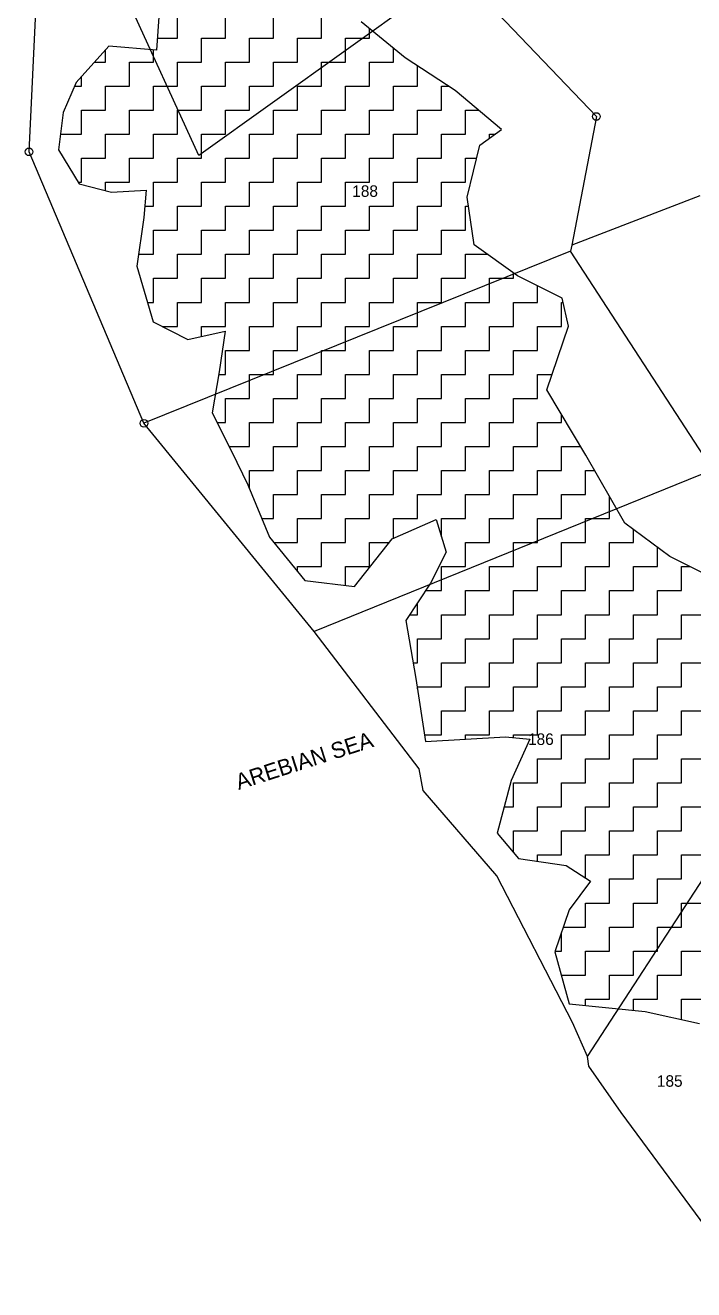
# Model space of a CAD drawing. Header units: metres. Extents: x 317022 to 318987, y 1871527 to 1873424.
# Drawn here: x 317095 to 317314, y 1871677.8 to 1872091.6 of the extents above; entities that cross this region are included whole.
import ezdxf

# ---------------------------------------------------------------- set-up
doc = ezdxf.new("R2010")
doc.units = ezdxf.units.M
for name, color, linetype in [('POLY_HATCH', 12, 'Continuous'), ('POLY_PARCEL', 6, 'Continuous'), ('TEXT_MAPOUT', 7, 'Continuous'), ('TEXT_PARCEL', 7, 'Continuous'), ('V_BOUND_LINE', 7, 'Continuous')]:
    doc.layers.add(name, color=color, linetype=linetype)
doc.styles.add('TEXT_MAP', font='')
doc.styles.get('TEXT_MAP').set_extended_font_data('Kruti Dev 050')

msp = doc.modelspace()

# ---------------------------------------------------------------- linework, layer by layer
for centre in [(317282.17, 1872061.79), (317096.29, 1872050.23), (317133.93, 1871961.36)]:
    msp.add_circle(centre, 1.25)
at = {"layer": 'POLY_HATCH'}
for p, q in [((317139.33, 1872102.17), (317138.02, 1872083.45)), ((317219.53, 1872080.95), (317205.09, 1872092.75)), ((317122.38, 1872084.76), (317111.76, 1872072.94)), ((317138.02, 1872083.45), (317122.38, 1872084.76)), ((317235.87, 1872070.33), (317219.53, 1872080.95)), ((317111.76, 1872072.94), (317107.5, 1872063.12)), ((317251.03, 1872057.57), (317235.87, 1872070.33)), ((317107.5, 1872063.12), (317105.92, 1872050.89)), ((317243.99, 1872052.44), (317251.03, 1872057.57)), ((317105.92, 1872050.89), (317112.72, 1872039.8)), ((317239.81, 1872035.39), (317243.99, 1872052.44)), ((317112.72, 1872039.8), (317123.34, 1872037.06)), ((317123.34, 1872037.06), (317134.68, 1872037.66)), ((317134.68, 1872037.66), (317133.84, 1872028.71)), ((317242.08, 1872019.77), (317239.81, 1872035.39)), ((317133.84, 1872028.71), (317131.57, 1872012.85)), ((317256.28, 1872009.63), (317242.08, 1872019.77)), ((317131.57, 1872012.85), (317136.94, 1871994.6)), ((317270.96, 1872002.36), (317256.28, 1872009.63)), ((317272.99, 1871993.17), (317270.96, 1872002.36)), ((317136.94, 1871994.6), (317148.28, 1871988.76)), ((317265.95, 1871972.3), (317272.99, 1871993.17)), ((317148.28, 1871988.76), (317160.57, 1871991.5)), ((317160.57, 1871991.5), (317158.54, 1871978.26)), ((317158.54, 1871978.26), (317156.28, 1871964.79)), ((317278.72, 1871950.95), (317265.95, 1871972.3)), ((317156.28, 1871964.79), (317162.6, 1871952.27)), ((317162.6, 1871952.27), (317167.97, 1871941.18)), ((317291.49, 1871928.65), (317278.72, 1871950.95)), ((317167.97, 1871941.18), (317175.01, 1871924.12)), ((317215.23, 1871923.52), (317229.67, 1871929.85)), ((317229.67, 1871929.85), (317232.89, 1871919.23)), ((317306.16, 1871917.8), (317291.49, 1871928.65)), ((317175.01, 1871924.12), (317186.59, 1871909.93)), ((317202.94, 1871907.9), (317215.23, 1871923.52)), ((317232.89, 1871919.23), (317227.76, 1871909.09)), ((317321.32, 1871910.29), (317306.16, 1871917.8)), ((317186.59, 1871909.93), (317202.94, 1871907.9)), ((317227.76, 1871909.09), (317219.76, 1871896.81)), ((317219.76, 1871896.81), (317222.99, 1871877.85)), ((317222.99, 1871877.85), (317226.21, 1871857.22)), ((317226.21, 1871857.22), (317252.34, 1871858.77)), ((317252.34, 1871858.77), (317260.34, 1871857.93)), ((317260.34, 1871857.93), (317254.25, 1871844.46)), ((317254.25, 1871844.46), (317249.6, 1871827.16)), ((317249.6, 1871827.16), (317256.64, 1871818.93)), ((317256.64, 1871818.93), (317272.27, 1871816.67)), ((317272.27, 1871816.67), (317280.27, 1871811.54)), ((317280.27, 1871811.54), (317273.23, 1871802.12)), ((317273.23, 1871802.12), (317268.57, 1871788.4)), ((317268.57, 1871788.4), (317273.23, 1871771.35)), ((317273.23, 1871771.35), (317298.17, 1871768.85)), ((317298.17, 1871768.85), (317315.95, 1871764.91))]:
    msp.add_line(p, q, dxfattribs=at)
at = {"layer": 'POLY_HATCH', "linetype": 'Continuous'}
for p, q in [((317144.87, 1872087.47), (317144.87, 1872095.33)), ((317160.6, 1872087.47), (317160.6, 1872095.33)), ((317176.33, 1872087.47), (317176.33, 1872095.33)), ((317192.06, 1872087.47), (317192.06, 1872095.33)), ((317138.3, 1872087.47), (317144.87, 1872087.47)), ((317152.74, 1872087.47), (317160.6, 1872087.47)), ((317152.74, 1872079.61), (317152.74, 1872087.47)), ((317168.47, 1872087.47), (317176.33, 1872087.47)), ((317168.47, 1872079.61), (317168.47, 1872087.47)), ((317184.2, 1872087.47), (317192.06, 1872087.47)), ((317184.2, 1872079.61), (317184.2, 1872087.47)), ((317199.93, 1872087.47), (317207.79, 1872087.47)), ((317199.93, 1872079.61), (317199.93, 1872087.47)), ((317207.79, 1872087.47), (317207.79, 1872090.54)), ((317121.28, 1872079.61), (317121.28, 1872083.53)), ((317137.01, 1872079.61), (317137.01, 1872083.54)), ((317215.65, 1872079.61), (317215.65, 1872084.11)), ((317117.75, 1872079.61), (317121.28, 1872079.61)), ((317129.14, 1872079.61), (317137.01, 1872079.61)), ((317129.14, 1872071.74), (317129.14, 1872079.61)), ((317144.87, 1872079.61), (317152.74, 1872079.61)), ((317144.87, 1872071.74), (317144.87, 1872079.61)), ((317160.6, 1872079.61), (317168.47, 1872079.61)), ((317160.6, 1872071.74), (317160.6, 1872079.61)), ((317176.33, 1872079.61), (317184.2, 1872079.61)), ((317176.33, 1872071.74), (317176.33, 1872079.61)), ((317192.06, 1872079.61), (317199.93, 1872079.61)), ((317192.06, 1872071.74), (317192.06, 1872079.61)), ((317207.79, 1872079.61), (317215.65, 1872079.61)), ((317207.79, 1872071.74), (317207.79, 1872079.61)), ((317113.42, 1872071.74), (317113.42, 1872074.78)), ((317223.52, 1872071.74), (317223.52, 1872078.35)), ((317111.24, 1872071.74), (317113.42, 1872071.74)), ((317121.28, 1872071.74), (317129.14, 1872071.74)), ((317121.28, 1872063.88), (317121.28, 1872071.74)), ((317137.01, 1872071.74), (317144.87, 1872071.74)), ((317137.01, 1872063.88), (317137.01, 1872071.74)), ((317152.74, 1872071.74), (317160.6, 1872071.74)), ((317152.74, 1872063.88), (317152.74, 1872071.74)), ((317168.47, 1872071.74), (317176.33, 1872071.74)), ((317168.47, 1872063.88), (317168.47, 1872071.74)), ((317184.2, 1872071.74), (317192.06, 1872071.74)), ((317184.2, 1872063.88), (317184.2, 1872071.74)), ((317199.93, 1872071.74), (317207.79, 1872071.74)), ((317199.93, 1872063.88), (317199.93, 1872071.74)), ((317215.65, 1872071.74), (317223.52, 1872071.74)), ((317215.65, 1872063.88), (317215.65, 1872071.74)), ((317231.38, 1872071.74), (317233.7, 1872071.74)), ((317231.38, 1872063.88), (317231.38, 1872071.74)), ((317113.42, 1872063.88), (317121.28, 1872063.88)), ((317113.42, 1872056.01), (317113.42, 1872063.88)), ((317129.14, 1872063.88), (317137.01, 1872063.88)), ((317129.14, 1872056.01), (317129.14, 1872063.88)), ((317144.87, 1872063.88), (317152.74, 1872063.88)), ((317144.87, 1872056.01), (317144.87, 1872063.88)), ((317160.6, 1872063.88), (317168.47, 1872063.88)), ((317160.6, 1872056.01), (317160.6, 1872063.88)), ((317176.33, 1872063.88), (317184.2, 1872063.88)), ((317176.33, 1872056.01), (317176.33, 1872063.88)), ((317192.06, 1872063.88), (317199.93, 1872063.88)), ((317192.06, 1872056.01), (317192.06, 1872063.88)), ((317207.79, 1872063.88), (317215.65, 1872063.88)), ((317207.79, 1872056.01), (317207.79, 1872063.88)), ((317223.52, 1872063.88), (317231.38, 1872063.88)), ((317223.52, 1872056.01), (317223.52, 1872063.88)), ((317239.25, 1872063.88), (317243.54, 1872063.88)), ((317239.25, 1872056.01), (317239.25, 1872063.88)), ((317106.58, 1872056.01), (317113.42, 1872056.01)), ((317121.28, 1872056.01), (317129.14, 1872056.01)), ((317121.28, 1872048.15), (317121.28, 1872056.01)), ((317137.01, 1872056.01), (317144.87, 1872056.01)), ((317137.01, 1872048.15), (317137.01, 1872056.01)), ((317152.74, 1872056.01), (317160.6, 1872056.01)), ((317152.74, 1872048.15), (317152.74, 1872056.01)), ((317168.47, 1872056.01), (317176.33, 1872056.01)), ((317168.47, 1872048.15), (317168.47, 1872056.01)), ((317184.2, 1872056.01), (317192.06, 1872056.01)), ((317184.2, 1872048.15), (317184.2, 1872056.01)), ((317199.93, 1872056.01), (317207.79, 1872056.01)), ((317199.93, 1872048.15), (317199.93, 1872056.01)), ((317215.65, 1872056.01), (317223.52, 1872056.01)), ((317215.65, 1872048.15), (317215.65, 1872056.01)), ((317231.38, 1872056.01), (317239.25, 1872056.01)), ((317231.38, 1872048.15), (317231.38, 1872056.01)), ((317247.11, 1872056.01), (317248.89, 1872056.01)), ((317247.11, 1872054.72), (317247.11, 1872056.01)), ((317113.42, 1872048.15), (317121.28, 1872048.15)), ((317113.42, 1872040.28), (317113.42, 1872048.15)), ((317129.14, 1872048.15), (317137.01, 1872048.15)), ((317129.14, 1872040.28), (317129.14, 1872048.15)), ((317144.87, 1872048.15), (317152.74, 1872048.15)), ((317144.87, 1872040.28), (317144.87, 1872048.15)), ((317160.6, 1872048.15), (317168.47, 1872048.15)), ((317160.6, 1872040.28), (317160.6, 1872048.15)), ((317176.33, 1872048.15), (317184.2, 1872048.15)), ((317176.33, 1872040.28), (317176.33, 1872048.15)), ((317192.06, 1872048.15), (317199.93, 1872048.15)), ((317192.06, 1872040.28), (317192.06, 1872048.15)), ((317207.79, 1872048.15), (317215.65, 1872048.15)), ((317207.79, 1872040.28), (317207.79, 1872048.15)), ((317223.52, 1872048.15), (317231.38, 1872048.15)), ((317223.52, 1872040.28), (317223.52, 1872048.15)), ((317239.25, 1872048.15), (317242.94, 1872048.15)), ((317239.25, 1872040.28), (317239.25, 1872048.15)), ((317112.42, 1872040.28), (317113.42, 1872040.28)), ((317121.28, 1872040.28), (317129.14, 1872040.28)), ((317121.28, 1872037.59), (317121.28, 1872040.28)), ((317137.01, 1872040.28), (317144.87, 1872040.28)), ((317137.01, 1872032.42), (317137.01, 1872040.28)), ((317152.74, 1872040.28), (317160.6, 1872040.28)), ((317152.74, 1872032.42), (317152.74, 1872040.28)), ((317168.47, 1872040.28), (317176.33, 1872040.28)), ((317168.47, 1872032.42), (317168.47, 1872040.28)), ((317184.2, 1872040.28), (317192.06, 1872040.28)), ((317184.2, 1872032.42), (317184.2, 1872040.28)), ((317199.93, 1872040.28), (317207.79, 1872040.28)), ((317199.93, 1872032.42), (317199.93, 1872040.28)), ((317215.65, 1872040.28), (317223.52, 1872040.28)), ((317215.65, 1872032.42), (317215.65, 1872040.28)), ((317231.38, 1872040.28), (317239.25, 1872040.28)), ((317231.38, 1872032.42), (317231.38, 1872040.28)), ((317134.19, 1872032.42), (317137.01, 1872032.42)), ((317144.87, 1872032.42), (317152.74, 1872032.42)), ((317144.87, 1872024.55), (317144.87, 1872032.42)), ((317160.6, 1872032.42), (317168.47, 1872032.42)), ((317160.6, 1872024.55), (317160.6, 1872032.42)), ((317176.33, 1872032.42), (317184.2, 1872032.42)), ((317176.33, 1872024.55), (317176.33, 1872032.42)), ((317192.06, 1872032.42), (317199.93, 1872032.42)), ((317192.06, 1872024.55), (317192.06, 1872032.42)), ((317207.79, 1872032.42), (317215.65, 1872032.42)), ((317207.79, 1872024.55), (317207.79, 1872032.42)), ((317223.52, 1872032.42), (317231.38, 1872032.42)), ((317223.52, 1872024.55), (317223.52, 1872032.42)), ((317239.25, 1872032.42), (317240.24, 1872032.42)), ((317239.25, 1872024.55), (317239.25, 1872032.42)), ((317137.01, 1872024.55), (317144.87, 1872024.55)), ((317137.01, 1872016.69), (317137.01, 1872024.55)), ((317152.74, 1872024.55), (317160.6, 1872024.55)), ((317152.74, 1872016.69), (317152.74, 1872024.55)), ((317168.47, 1872024.55), (317176.33, 1872024.55)), ((317168.47, 1872016.69), (317168.47, 1872024.55)), ((317184.2, 1872024.55), (317192.06, 1872024.55)), ((317184.2, 1872016.69), (317184.2, 1872024.55)), ((317199.93, 1872024.55), (317207.79, 1872024.55)), ((317199.93, 1872016.69), (317199.93, 1872024.55)), ((317215.65, 1872024.55), (317223.52, 1872024.55)), ((317215.65, 1872016.69), (317215.65, 1872024.55)), ((317231.38, 1872024.55), (317239.25, 1872024.55)), ((317231.38, 1872016.69), (317231.38, 1872024.55)), ((317132.12, 1872016.69), (317137.01, 1872016.69)), ((317144.87, 1872016.69), (317152.74, 1872016.69)), ((317144.87, 1872008.83), (317144.87, 1872016.69)), ((317160.6, 1872016.69), (317168.47, 1872016.69)), ((317160.6, 1872008.83), (317160.6, 1872016.69)), ((317176.33, 1872016.69), (317184.2, 1872016.69)), ((317176.33, 1872008.83), (317176.33, 1872016.69)), ((317192.06, 1872016.69), (317199.93, 1872016.69)), ((317192.06, 1872008.83), (317192.06, 1872016.69)), ((317207.79, 1872016.69), (317215.65, 1872016.69)), ((317207.79, 1872008.83), (317207.79, 1872016.69)), ((317223.52, 1872016.69), (317231.38, 1872016.69)), ((317223.52, 1872008.83), (317223.52, 1872016.69)), ((317239.25, 1872016.69), (317246.39, 1872016.69)), ((317239.25, 1872008.83), (317239.25, 1872016.69)), ((317137.01, 1872008.83), (317144.87, 1872008.83)), ((317137.01, 1872000.96), (317137.01, 1872008.83)), ((317152.74, 1872008.83), (317160.6, 1872008.83)), ((317152.74, 1872000.96), (317152.74, 1872008.83)), ((317168.47, 1872008.83), (317176.33, 1872008.83)), ((317168.47, 1872000.96), (317168.47, 1872008.83)), ((317184.2, 1872008.83), (317192.06, 1872008.83)), ((317184.2, 1872000.96), (317184.2, 1872008.83)), ((317199.93, 1872008.83), (317207.79, 1872008.83)), ((317199.93, 1872000.96), (317199.93, 1872008.83)), ((317215.65, 1872008.83), (317223.52, 1872008.83)), ((317215.65, 1872000.96), (317215.65, 1872008.83)), ((317231.38, 1872008.83), (317239.25, 1872008.83)), ((317231.38, 1872000.96), (317231.38, 1872008.83)), ((317247.11, 1872008.83), (317254.98, 1872008.83)), ((317247.11, 1872000.96), (317247.11, 1872008.83)), ((317254.98, 1872008.83), (317254.98, 1872010.56)), ((317262.84, 1872000.96), (317262.84, 1872006.38)), ((317135.07, 1872000.96), (317137.01, 1872000.96)), ((317144.87, 1872000.96), (317152.74, 1872000.96)), ((317144.87, 1871993.1), (317144.87, 1872000.96)), ((317160.6, 1872000.96), (317168.47, 1872000.96)), ((317160.6, 1871993.1), (317160.6, 1872000.96)), ((317176.33, 1872000.96), (317184.2, 1872000.96)), ((317176.33, 1871993.1), (317176.33, 1872000.96)), ((317192.06, 1872000.96), (317199.93, 1872000.96)), ((317192.06, 1871993.1), (317192.06, 1872000.96)), ((317207.79, 1872000.96), (317215.65, 1872000.96)), ((317207.79, 1871993.1), (317207.79, 1872000.96)), ((317223.52, 1872000.96), (317231.38, 1872000.96)), ((317223.52, 1871993.1), (317223.52, 1872000.96)), ((317239.25, 1872000.96), (317247.11, 1872000.96)), ((317239.25, 1871993.1), (317239.25, 1872000.96)), ((317254.98, 1872000.96), (317262.84, 1872000.96)), ((317254.98, 1871993.1), (317254.98, 1872000.96)), ((317270.71, 1872000.96), (317271.27, 1872000.96)), ((317270.71, 1871993.1), (317270.71, 1872000.96)), ((317139.87, 1871993.1), (317144.87, 1871993.1)), ((317152.74, 1871993.1), (317160.6, 1871993.1)), ((317152.74, 1871989.75), (317152.74, 1871993.1)), ((317168.47, 1871993.1), (317176.33, 1871993.1)), ((317168.47, 1871985.23), (317168.47, 1871993.1)), ((317184.2, 1871993.1), (317192.06, 1871993.1)), ((317184.2, 1871985.23), (317184.2, 1871993.1)), ((317199.93, 1871993.1), (317207.79, 1871993.1)), ((317199.93, 1871985.23), (317199.93, 1871993.1)), ((317215.65, 1871993.1), (317223.52, 1871993.1)), ((317215.65, 1871985.23), (317215.65, 1871993.1)), ((317231.38, 1871993.1), (317239.25, 1871993.1)), ((317231.38, 1871985.23), (317231.38, 1871993.1)), ((317247.11, 1871993.1), (317254.98, 1871993.1)), ((317247.11, 1871985.23), (317247.11, 1871993.1)), ((317262.84, 1871993.1), (317270.71, 1871993.1)), ((317262.84, 1871985.23), (317262.84, 1871993.1)), ((317160.6, 1871985.23), (317168.47, 1871985.23)), ((317160.6, 1871977.37), (317160.6, 1871985.23)), ((317176.33, 1871985.23), (317184.2, 1871985.23)), ((317176.33, 1871977.37), (317176.33, 1871985.23)), ((317192.06, 1871985.23), (317199.93, 1871985.23)), ((317192.06, 1871977.37), (317192.06, 1871985.23)), ((317207.79, 1871985.23), (317215.65, 1871985.23)), ((317207.79, 1871977.37), (317207.79, 1871985.23)), ((317223.52, 1871985.23), (317231.38, 1871985.23)), ((317223.52, 1871977.37), (317223.52, 1871985.23)), ((317239.25, 1871985.23), (317247.11, 1871985.23)), ((317239.25, 1871977.37), (317239.25, 1871985.23)), ((317254.98, 1871985.23), (317262.84, 1871985.23)), ((317254.98, 1871977.37), (317254.98, 1871985.23)), ((317158.39, 1871977.37), (317160.6, 1871977.37)), ((317168.47, 1871977.37), (317176.33, 1871977.37)), ((317168.47, 1871969.5), (317168.47, 1871977.37)), ((317184.2, 1871977.37), (317192.06, 1871977.37)), ((317184.2, 1871969.5), (317184.2, 1871977.37)), ((317199.93, 1871977.37), (317207.79, 1871977.37)), ((317199.93, 1871969.5), (317199.93, 1871977.37)), ((317215.65, 1871977.37), (317223.52, 1871977.37)), ((317215.65, 1871969.5), (317215.65, 1871977.37)), ((317231.38, 1871977.37), (317239.25, 1871977.37)), ((317231.38, 1871969.5), (317231.38, 1871977.37)), ((317247.11, 1871977.37), (317254.98, 1871977.37)), ((317247.11, 1871969.5), (317247.11, 1871977.37)), ((317262.84, 1871977.37), (317267.66, 1871977.37)), ((317262.84, 1871969.5), (317262.84, 1871977.37)), ((317160.6, 1871969.5), (317168.47, 1871969.5)), ((317160.6, 1871961.64), (317160.6, 1871969.5)), ((317176.33, 1871969.5), (317184.2, 1871969.5)), ((317176.33, 1871961.64), (317176.33, 1871969.5)), ((317192.06, 1871969.5), (317199.93, 1871969.5)), ((317192.06, 1871961.64), (317192.06, 1871969.5)), ((317207.79, 1871969.5), (317215.65, 1871969.5)), ((317207.79, 1871961.64), (317207.79, 1871969.5)), ((317223.52, 1871969.5), (317231.38, 1871969.5)), ((317223.52, 1871961.64), (317223.52, 1871969.5)), ((317239.25, 1871969.5), (317247.11, 1871969.5)), ((317239.25, 1871961.64), (317239.25, 1871969.5)), ((317254.98, 1871969.5), (317262.84, 1871969.5)), ((317254.98, 1871961.64), (317254.98, 1871969.5)), ((317270.71, 1871961.64), (317270.71, 1871964.35)), ((317157.87, 1871961.64), (317160.6, 1871961.64)), ((317168.47, 1871961.64), (317176.33, 1871961.64)), ((317168.47, 1871953.77), (317168.47, 1871961.64)), ((317184.2, 1871961.64), (317192.06, 1871961.64)), ((317184.2, 1871953.77), (317184.2, 1871961.64)), ((317199.93, 1871961.64), (317207.79, 1871961.64)), ((317199.93, 1871953.77), (317199.93, 1871961.64)), ((317215.65, 1871961.64), (317223.52, 1871961.64)), ((317215.65, 1871953.77), (317215.65, 1871961.64)), ((317231.38, 1871961.64), (317239.25, 1871961.64)), ((317231.38, 1871953.77), (317231.38, 1871961.64)), ((317247.11, 1871961.64), (317254.98, 1871961.64)), ((317247.11, 1871953.77), (317247.11, 1871961.64)), ((317262.84, 1871961.64), (317270.71, 1871961.64)), ((317262.84, 1871953.77), (317262.84, 1871961.64)), ((317161.84, 1871953.77), (317168.47, 1871953.77)), ((317176.33, 1871953.77), (317184.2, 1871953.77)), ((317176.33, 1871945.91), (317176.33, 1871953.77)), ((317192.06, 1871953.77), (317199.93, 1871953.77)), ((317192.06, 1871945.91), (317192.06, 1871953.77)), ((317207.79, 1871953.77), (317215.65, 1871953.77)), ((317207.79, 1871945.91), (317207.79, 1871953.77)), ((317223.52, 1871953.77), (317231.38, 1871953.77)), ((317223.52, 1871945.91), (317223.52, 1871953.77)), ((317239.25, 1871953.77), (317247.11, 1871953.77)), ((317239.25, 1871945.91), (317239.25, 1871953.77)), ((317254.98, 1871953.77), (317262.84, 1871953.77)), ((317254.98, 1871945.91), (317254.98, 1871953.77)), ((317270.71, 1871953.77), (317277.03, 1871953.77)), ((317270.71, 1871945.91), (317270.71, 1871953.77)), ((317168.47, 1871945.91), (317176.33, 1871945.91)), ((317168.47, 1871939.97), (317168.47, 1871945.91)), ((317184.2, 1871945.91), (317192.06, 1871945.91)), ((317184.2, 1871938.04), (317184.2, 1871945.91)), ((317199.93, 1871945.91), (317207.79, 1871945.91)), ((317199.93, 1871938.04), (317199.93, 1871945.91)), ((317215.65, 1871945.91), (317223.52, 1871945.91)), ((317215.65, 1871938.04), (317215.65, 1871945.91)), ((317231.38, 1871945.91), (317239.25, 1871945.91)), ((317231.38, 1871938.04), (317231.38, 1871945.91)), ((317247.11, 1871945.91), (317254.98, 1871945.91)), ((317247.11, 1871938.04), (317247.11, 1871945.91)), ((317262.84, 1871945.91), (317270.71, 1871945.91)), ((317262.84, 1871938.04), (317262.84, 1871945.91)), ((317278.57, 1871945.91), (317281.61, 1871945.91)), ((317278.57, 1871938.04), (317278.57, 1871945.91)), ((317176.33, 1871938.04), (317184.2, 1871938.04)), ((317176.33, 1871930.18), (317176.33, 1871938.04)), ((317192.06, 1871938.04), (317199.93, 1871938.04)), ((317192.06, 1871930.18), (317192.06, 1871938.04)), ((317207.79, 1871938.04), (317215.65, 1871938.04)), ((317207.79, 1871930.18), (317207.79, 1871938.04)), ((317223.52, 1871938.04), (317231.38, 1871938.04)), ((317223.52, 1871930.18), (317223.52, 1871938.04)), ((317239.25, 1871938.04), (317247.11, 1871938.04)), ((317239.25, 1871930.18), (317239.25, 1871938.04)), ((317254.98, 1871938.04), (317262.84, 1871938.04)), ((317254.98, 1871930.18), (317254.98, 1871938.04)), ((317270.71, 1871938.04), (317278.57, 1871938.04)), ((317270.71, 1871930.18), (317270.71, 1871938.04)), ((317286.43, 1871930.18), (317286.43, 1871937.47)), ((317172.51, 1871930.18), (317176.33, 1871930.18)), ((317184.2, 1871930.18), (317192.06, 1871930.18)), ((317184.2, 1871922.32), (317184.2, 1871930.18)), ((317199.93, 1871930.18), (317207.79, 1871930.18)), ((317199.93, 1871922.32), (317199.93, 1871930.18)), ((317215.65, 1871930.18), (317223.52, 1871930.18)), ((317215.65, 1871923.71), (317215.65, 1871930.18)), ((317231.38, 1871930.18), (317239.25, 1871930.18)), ((317231.38, 1871924.2), (317231.38, 1871930.18)), ((317247.11, 1871930.18), (317254.98, 1871930.18)), ((317247.11, 1871922.32), (317247.11, 1871930.18)), ((317262.84, 1871930.18), (317270.71, 1871930.18)), ((317262.84, 1871922.32), (317262.84, 1871930.18)), ((317278.57, 1871930.18), (317286.43, 1871930.18)), ((317278.57, 1871922.32), (317278.57, 1871930.18)), ((317294.3, 1871922.32), (317294.3, 1871926.57)), ((317176.48, 1871922.32), (317184.2, 1871922.32)), ((317192.06, 1871922.32), (317199.93, 1871922.32)), ((317192.06, 1871914.45), (317192.06, 1871922.32)), ((317207.79, 1871922.32), (317214.28, 1871922.32)), ((317207.79, 1871914.45), (317207.79, 1871922.32)), ((317239.25, 1871922.32), (317247.11, 1871922.32)), ((317239.25, 1871914.45), (317239.25, 1871922.32)), ((317254.98, 1871922.32), (317262.84, 1871922.32)), ((317254.98, 1871914.45), (317254.98, 1871922.32)), ((317270.71, 1871922.32), (317278.57, 1871922.32)), ((317270.71, 1871914.45), (317270.71, 1871922.32)), ((317286.43, 1871922.32), (317294.3, 1871922.32)), ((317286.43, 1871914.45), (317286.43, 1871922.32)), ((317302.16, 1871914.45), (317302.16, 1871920.76)), ((317184.2, 1871914.45), (317192.06, 1871914.45)), ((317184.2, 1871912.86), (317184.2, 1871914.45)), ((317199.93, 1871914.45), (317207.79, 1871914.45)), ((317199.93, 1871908.28), (317199.93, 1871914.45)), ((317231.38, 1871914.45), (317239.25, 1871914.45)), ((317231.38, 1871906.59), (317231.38, 1871914.45)), ((317247.11, 1871914.45), (317254.98, 1871914.45)), ((317247.11, 1871906.59), (317247.11, 1871914.45)), ((317262.84, 1871914.45), (317270.71, 1871914.45)), ((317262.84, 1871906.59), (317262.84, 1871914.45)), ((317278.57, 1871914.45), (317286.43, 1871914.45)), ((317278.57, 1871906.59), (317278.57, 1871914.45)), ((317294.3, 1871914.45), (317302.16, 1871914.45)), ((317294.3, 1871906.59), (317294.3, 1871914.45)), ((317310.03, 1871914.45), (317312.92, 1871914.45)), ((317310.03, 1871906.59), (317310.03, 1871914.45)), ((317226.13, 1871906.59), (317231.38, 1871906.59)), ((317239.25, 1871906.59), (317247.11, 1871906.59)), ((317239.25, 1871898.72), (317239.25, 1871906.59)), ((317254.98, 1871906.59), (317262.84, 1871906.59)), ((317254.98, 1871898.72), (317254.98, 1871906.59)), ((317270.71, 1871906.59), (317278.57, 1871906.59)), ((317270.71, 1871898.72), (317270.71, 1871906.59)), ((317286.43, 1871906.59), (317294.3, 1871906.59)), ((317286.43, 1871898.72), (317286.43, 1871906.59)), ((317302.16, 1871906.59), (317310.03, 1871906.59)), ((317302.16, 1871898.72), (317302.16, 1871906.59)), ((317223.52, 1871898.72), (317223.52, 1871902.58)), ((317221.01, 1871898.72), (317223.52, 1871898.72)), ((317231.38, 1871898.72), (317239.25, 1871898.72)), ((317231.38, 1871890.86), (317231.38, 1871898.72)), ((317247.11, 1871898.72), (317254.98, 1871898.72)), ((317247.11, 1871890.86), (317247.11, 1871898.72)), ((317262.84, 1871898.72), (317270.71, 1871898.72)), ((317262.84, 1871890.86), (317262.84, 1871898.72)), ((317278.57, 1871898.72), (317286.43, 1871898.72)), ((317278.57, 1871890.86), (317278.57, 1871898.72)), ((317294.3, 1871898.72), (317302.16, 1871898.72)), ((317294.3, 1871890.86), (317294.3, 1871898.72)), ((317310.03, 1871898.72), (317317.89, 1871898.72)), ((317310.03, 1871890.86), (317310.03, 1871898.72)), ((317223.52, 1871890.86), (317231.38, 1871890.86)), ((317223.52, 1871882.99), (317223.52, 1871890.86)), ((317239.25, 1871890.86), (317247.11, 1871890.86)), ((317239.25, 1871882.99), (317239.25, 1871890.86)), ((317254.98, 1871890.86), (317262.84, 1871890.86)), ((317254.98, 1871882.99), (317254.98, 1871890.86)), ((317270.71, 1871890.86), (317278.57, 1871890.86)), ((317270.71, 1871882.99), (317270.71, 1871890.86)), ((317286.43, 1871890.86), (317294.3, 1871890.86)), ((317286.43, 1871882.99), (317286.43, 1871890.86)), ((317302.16, 1871890.86), (317310.03, 1871890.86)), ((317302.16, 1871882.99), (317302.16, 1871890.86)), ((317222.11, 1871882.99), (317223.52, 1871882.99)), ((317231.38, 1871882.99), (317239.25, 1871882.99)), ((317231.38, 1871875.13), (317231.38, 1871882.99)), ((317247.11, 1871882.99), (317254.98, 1871882.99)), ((317247.11, 1871875.13), (317247.11, 1871882.99)), ((317262.84, 1871882.99), (317270.71, 1871882.99)), ((317262.84, 1871875.13), (317262.84, 1871882.99)), ((317278.57, 1871882.99), (317286.43, 1871882.99)), ((317278.57, 1871875.13), (317278.57, 1871882.99)), ((317294.3, 1871882.99), (317302.16, 1871882.99)), ((317294.3, 1871875.13), (317294.3, 1871882.99)), ((317310.03, 1871882.99), (317317.89, 1871882.99)), ((317310.03, 1871875.13), (317310.03, 1871882.99)), ((317223.52, 1871875.13), (317231.38, 1871875.13)), ((317223.52, 1871874.44), (317223.52, 1871875.13)), ((317239.25, 1871875.13), (317247.11, 1871875.13)), ((317239.25, 1871867.26), (317239.25, 1871875.13)), ((317254.98, 1871875.13), (317262.84, 1871875.13)), ((317254.98, 1871867.26), (317254.98, 1871875.13)), ((317270.71, 1871875.13), (317278.57, 1871875.13)), ((317270.71, 1871867.26), (317270.71, 1871875.13)), ((317286.43, 1871875.13), (317294.3, 1871875.13)), ((317286.43, 1871867.26), (317286.43, 1871875.13)), ((317302.16, 1871875.13), (317310.03, 1871875.13)), ((317302.16, 1871867.26), (317302.16, 1871875.13)), ((317231.38, 1871867.26), (317239.25, 1871867.26)), ((317231.38, 1871859.4), (317231.38, 1871867.26)), ((317247.11, 1871867.26), (317254.98, 1871867.26)), ((317247.11, 1871859.4), (317247.11, 1871867.26)), ((317262.84, 1871867.26), (317270.71, 1871867.26)), ((317262.84, 1871859.4), (317262.84, 1871867.26)), ((317278.57, 1871867.26), (317286.43, 1871867.26)), ((317278.57, 1871859.4), (317278.57, 1871867.26)), ((317294.3, 1871867.26), (317302.16, 1871867.26)), ((317294.3, 1871859.4), (317294.3, 1871867.26)), ((317310.03, 1871867.26), (317317.89, 1871867.26)), ((317310.03, 1871859.4), (317310.03, 1871867.26)), ((317225.87, 1871859.4), (317231.38, 1871859.4)), ((317239.25, 1871859.4), (317247.11, 1871859.4)), ((317239.25, 1871857.99), (317239.25, 1871859.4)), ((317254.98, 1871859.4), (317262.84, 1871859.4)), ((317254.98, 1871858.49), (317254.98, 1871859.4)), ((317270.71, 1871859.4), (317278.57, 1871859.4)), ((317270.71, 1871851.54), (317270.71, 1871859.4)), ((317286.43, 1871859.4), (317294.3, 1871859.4)), ((317286.43, 1871851.54), (317286.43, 1871859.4)), ((317302.16, 1871859.4), (317310.03, 1871859.4)), ((317302.16, 1871851.54), (317302.16, 1871859.4)), ((317262.84, 1871851.54), (317270.71, 1871851.54)), ((317262.84, 1871843.67), (317262.84, 1871851.54)), ((317278.57, 1871851.54), (317286.43, 1871851.54)), ((317278.57, 1871843.67), (317278.57, 1871851.54)), ((317294.3, 1871851.54), (317302.16, 1871851.54)), ((317294.3, 1871843.67), (317294.3, 1871851.54)), ((317310.03, 1871851.54), (317317.89, 1871851.54)), ((317310.03, 1871843.67), (317310.03, 1871851.54)), ((317254.98, 1871843.67), (317262.84, 1871843.67)), ((317254.98, 1871835.81), (317254.98, 1871843.67)), ((317270.71, 1871843.67), (317278.57, 1871843.67)), ((317270.71, 1871835.81), (317270.71, 1871843.67)), ((317286.43, 1871843.67), (317294.3, 1871843.67)), ((317286.43, 1871835.81), (317286.43, 1871843.67)), ((317302.16, 1871843.67), (317310.03, 1871843.67)), ((317302.16, 1871835.81), (317302.16, 1871843.67)), ((317251.92, 1871835.81), (317254.98, 1871835.81)), ((317262.84, 1871835.81), (317270.71, 1871835.81)), ((317262.84, 1871827.94), (317262.84, 1871835.81)), ((317278.57, 1871835.81), (317286.43, 1871835.81)), ((317278.57, 1871827.94), (317278.57, 1871835.81)), ((317294.3, 1871835.81), (317302.16, 1871835.81)), ((317294.3, 1871827.94), (317294.3, 1871835.81)), ((317310.03, 1871835.81), (317317.89, 1871835.81)), ((317310.03, 1871827.94), (317310.03, 1871835.81)), ((317254.98, 1871827.94), (317262.84, 1871827.94)), ((317254.98, 1871820.88), (317254.98, 1871827.94)), ((317270.71, 1871827.94), (317278.57, 1871827.94)), ((317270.71, 1871820.08), (317270.71, 1871827.94)), ((317286.43, 1871827.94), (317294.3, 1871827.94)), ((317286.43, 1871820.08), (317286.43, 1871827.94)), ((317302.16, 1871827.94), (317310.03, 1871827.94)), ((317302.16, 1871820.08), (317302.16, 1871827.94)), ((317262.84, 1871820.08), (317270.71, 1871820.08)), ((317262.84, 1871818.04), (317262.84, 1871820.08)), ((317278.57, 1871820.08), (317286.43, 1871820.08)), ((317278.57, 1871812.63), (317278.57, 1871820.08)), ((317294.3, 1871820.08), (317302.16, 1871820.08)), ((317294.3, 1871812.21), (317294.3, 1871820.08)), ((317310.03, 1871820.08), (317317.89, 1871820.08)), ((317310.03, 1871812.21), (317310.03, 1871820.08)), ((317286.43, 1871812.21), (317294.3, 1871812.21)), ((317286.43, 1871804.35), (317286.43, 1871812.21)), ((317302.16, 1871812.21), (317310.03, 1871812.21)), ((317302.16, 1871804.35), (317302.16, 1871812.21)), ((317278.57, 1871804.35), (317286.43, 1871804.35)), ((317278.57, 1871796.48), (317278.57, 1871804.35)), ((317294.3, 1871804.35), (317302.16, 1871804.35)), ((317294.3, 1871796.48), (317294.3, 1871804.35)), ((317310.03, 1871804.35), (317317.89, 1871804.35)), ((317310.03, 1871796.48), (317310.03, 1871804.35)), ((317270.71, 1871788.62), (317270.71, 1871794.69)), ((317271.31, 1871796.48), (317278.57, 1871796.48)), ((317286.43, 1871796.48), (317294.3, 1871796.48)), ((317286.43, 1871788.62), (317286.43, 1871796.48)), ((317302.16, 1871796.48), (317310.03, 1871796.48)), ((317302.16, 1871788.62), (317302.16, 1871796.48)), ((317268.65, 1871788.62), (317270.71, 1871788.62)), ((317278.57, 1871788.62), (317286.43, 1871788.62)), ((317278.57, 1871780.75), (317278.57, 1871788.62)), ((317294.3, 1871788.62), (317302.16, 1871788.62)), ((317294.3, 1871780.75), (317294.3, 1871788.62)), ((317310.03, 1871788.62), (317317.89, 1871788.62)), ((317310.03, 1871780.75), (317310.03, 1871788.62)), ((317270.71, 1871780.75), (317278.57, 1871780.75)), ((317270.71, 1871780.59), (317270.71, 1871780.75)), ((317286.43, 1871780.75), (317294.3, 1871780.75)), ((317286.43, 1871772.89), (317286.43, 1871780.75)), ((317302.16, 1871780.75), (317310.03, 1871780.75)), ((317302.16, 1871772.89), (317302.16, 1871780.75)), ((317278.57, 1871772.89), (317286.43, 1871772.89)), ((317278.57, 1871770.81), (317278.57, 1871772.89)), ((317294.3, 1871772.89), (317302.16, 1871772.89)), ((317294.3, 1871769.23), (317294.3, 1871772.89)), ((317310.03, 1871772.89), (317317.89, 1871772.89)), ((317310.03, 1871766.22), (317310.03, 1871772.89))]:
    msp.add_line(p, q, dxfattribs=at)
at = {"layer": 'POLY_PARCEL'}
for p, q in [((317151.9, 1872048.99), (317102.42, 1872157.13)), ((317236.49, 1872109.55), (317151.9, 1872048.99)), ((317236.49, 1872109.55), (317282.17, 1872061.79)), ((317282.17, 1872061.79), (317274.05, 1872019.64)), ((317316.05, 1872035.77), (317274.05, 1872019.64)), ((317273.69, 1872017.73), (317133.93, 1871961.36)), ((317274.05, 1872019.64), (317273.69, 1872017.73)), ((317320.33, 1871946.11), (317273.69, 1872017.73)), ((317320.33, 1871946.11), (317189.72, 1871893.19)), ((317279.28, 1871754.1), (317317.37, 1871812.55))]:
    msp.add_line(p, q, dxfattribs=at)
at = {"layer": 'V_BOUND_LINE'}
for p, q in [((317096.29, 1872050.23), (317099.69, 1872120.7)), ((317133.93, 1871961.36), (317096.29, 1872050.23)), ((317189.72, 1871893.19), (317133.93, 1871961.36)), ((317224.13, 1871848.25), (317189.72, 1871893.19)), ((317225.4, 1871841.19), (317224.13, 1871848.25)), ((317249.51, 1871813.19), (317225.4, 1871841.19)), ((317274.29, 1871765.27), (317249.51, 1871813.19)), ((317279.28, 1871754.1), (317274.29, 1871765.27)), ((317279.68, 1871750.96), (317279.28, 1871754.1)), ((317290.3, 1871735.82), (317279.68, 1871750.96)), ((317333.06, 1871677.77), (317290.3, 1871735.82))]:
    msp.add_line(p, q, dxfattribs=at)

# ---------------------------------------------------------------- texts
at = {"layer": 'TEXT_MAPOUT'}
msp.add_text('AREBIAN SEA', height=5.243, rotation=17.7337, dxfattribs=at).set_placement((317164.96, 1871841.33))
at = {"layer": 'TEXT_PARCEL', "style": 'TEXT_MAP'}
for s, p in [('188', (317202.16, 1872035.49)), ('186', (317259.75, 1871856.09)), ('185', (317301.97, 1871744.2))]:
    msp.add_text(s, height=3.775, dxfattribs=at).set_placement(p)

doc.saveas('drawing.dxf')
